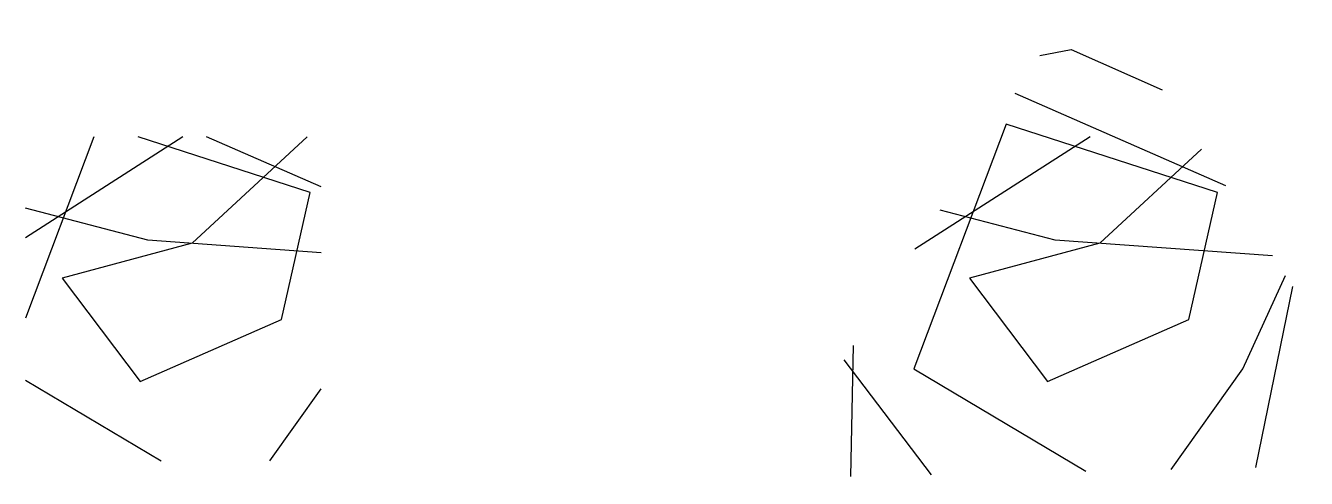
# Model space of a CAD drawing. Header units: metres. Extents: x 220 to 437, y 149 to 226.
import ezdxf
from ezdxf.xclip import XClip

# ---------------------------------------------------------------- set-up
doc = ezdxf.new("R2010")
doc.units = ezdxf.units.M
doc.header["$XCLIPFRAME"] = 0

# ---------------------------------------------------------------- blocks, each defined once
blk = doc.blocks.new('TEST')
blk.add_lwpolyline([(7.24, 41.32), (-39.98, 11), (-17.71, -18.24), (15.83, -22), (33, 2.15), (41.59, 20.93), (1.34, 23.88), (-32.73, 32.73), (-19.59, 51.51), (4.02, 56.08), (31.12, 44), (8.83, 23.33), (-13.15, 17.44), (0, 0), (23.88, 10.46), (28.71, 31.93), (-6.98, 43.47), (-22.54, 2.15), (31.93, -30.32), (43.73, 27.1), (-31.66, 60.1), (-33.27, -16.63)])

msp = doc.modelspace()

# ---------------------------------------------------------------- block references
ref = msp.add_blockref('TEST', (392.77, 165.54))
XClip(ref).set_block_clipping_path([(6.9552546945, 67.8805687513), (-47.2418792493, -16.3664612404), (61.4206912815, -13.9517374509)])
ref = msp.add_blockref('TEST', (239.55, 165.54))
XClip(ref).set_block_clipping_path([(-19.3177903166, -13.4151321643), (30.5865013346, 41.318607066)])

doc.saveas('drawing.dxf')
